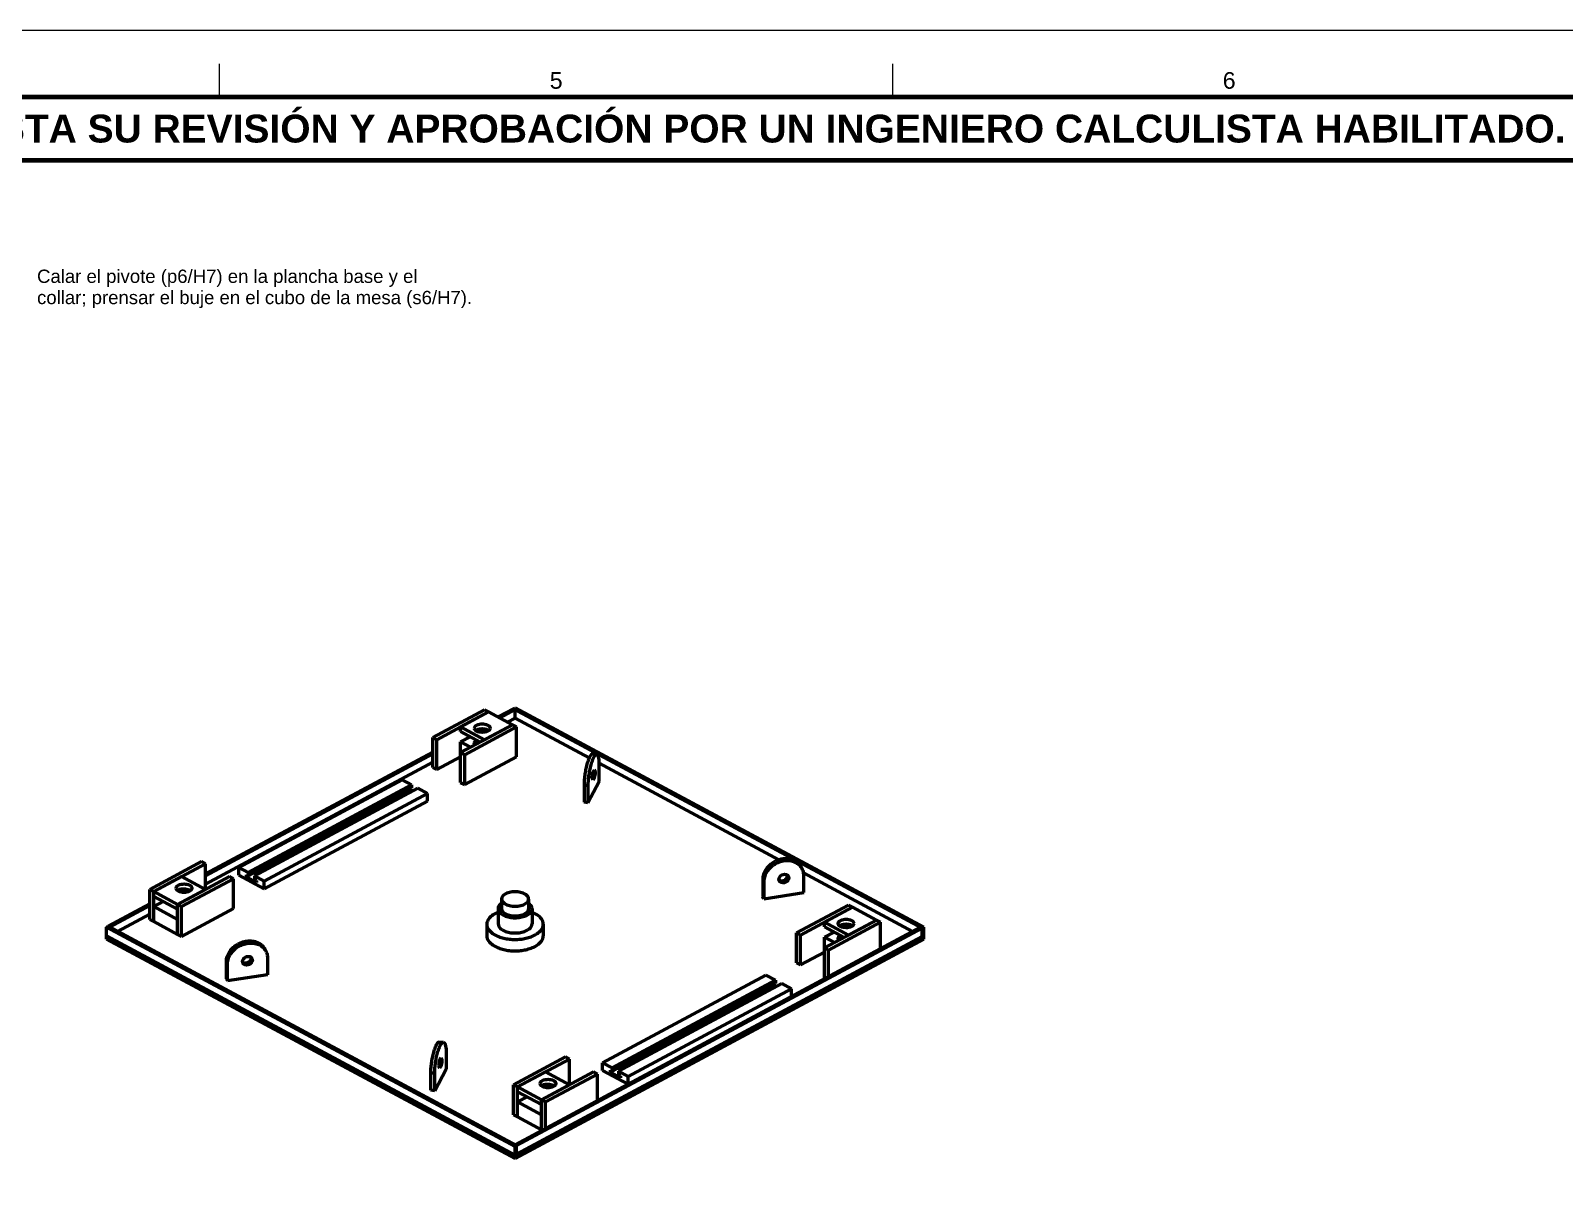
# Model space of a CAD drawing. Header units: millimetres. Extents: x 0 to 841, y 0 to 594.
# Drawn here: x 397 to 628, y 421.1 to 594 of the extents above; entities that cross this region are included whole.
import ezdxf
from ezdxf.enums import TextEntityAlignment as Align

# ---------------------------------------------------------------- set-up
doc = ezdxf.new("R2010")
doc.units = ezdxf.units.MM
for name, color, linetype, lineweight in [('FINA', 7, 'CONTINUOUS', 18), ('MARCO', 7, 'CONTINUOUS', 70), ('TXT', 7, 'CONTINUOUS', 25), ('VIS', 7, 'CONTINUOUS', 50)]:
    doc.layers.add(name, color=color, linetype=linetype, lineweight=lineweight)
doc.styles.add('STD', font='LiberationSans-Regular.ttf')
doc.styles.add('STDB', font='LiberationSans-Bold.ttf')

msp = doc.modelspace()

# ---------------------------------------------------------------- linework, layer by layer
at = {"layer": 'FINA'}
for p, q in [((425.5, 584), (425.5, 589)), ((526.88, 584), (526.88, 589))]:
    msp.add_line(p, q, dxfattribs=at)
msp.add_lwpolyline([(0, 0), (841, 0), (841, 594), (0, 594)], close=True, dxfattribs=at)
at = {"layer": 'MARCO'}
for points in [[(20, 10), (831, 10), (831, 584), (20, 584)], [(20, 574.5), (831, 574.5), (831, 584), (20, 584)]]:
    msp.add_lwpolyline(points, close=True, dxfattribs=at)
at = {"layer": 'VIS'}
for points in [[(465.41, 491.7), (457.6, 487.5)], [(466.01, 491.38), (458.2, 487.18)], [(466.01, 491.38), (461.8, 489.12)], [(465.41, 491.7), (466.01, 491.38)], [(466.01, 491.38), (469.62, 489.44)], [(467.44, 490.61), (469.76, 491.85)], [(467.68, 490.48), (470, 491.72)], [(468.88, 489.83), (470, 490.43)], [(469.76, 491.85), (470, 491.98)], [(469.76, 491.85), (531.31, 458.81)], [(469.76, 491.85), (470, 491.72)], [(470, 491.98), (531.55, 458.94)], [(470, 490.43), (470, 491.72)], [(470, 490.43), (481.17, 484.44)], [(457.6, 483), (457.6, 487.5)], [(457.6, 487.5), (458.2, 487.18)], [(469.62, 489.44), (461.8, 485.25)], [(461.8, 488.4), (461.8, 489.12)], [(461.8, 489.12), (465.41, 487.18)], [(461.8, 488.4), (464.74, 486.82)], [(463.25, 487.63), (461.8, 486.85)], [(470.22, 489.12), (462.41, 484.92)], [(463.86, 488.92), (463.92, 489.12), (464.06, 489.28), (464.24, 489.39), (464.43, 489.47), (464.63, 489.52), (464.84, 489.55), (465.05, 489.56), (465.26, 489.55), (465.47, 489.52), (465.67, 489.47), (465.86, 489.39), (466.04, 489.28), (466.18, 489.12), (466.24, 488.92)], [(464.21, 488.47), (464.12, 488.52), (464.04, 488.58), (463.97, 488.65), (463.91, 488.73), (463.87, 488.83), (463.86, 488.92)], [(464.07, 488.57), (464.24, 488.68), (464.43, 488.75), (464.64, 488.81), (464.84, 488.84), (465.05, 488.85), (465.26, 488.84), (465.46, 488.81), (465.67, 488.75), (465.86, 488.68), (466.04, 488.57)], [(466.24, 488.92), (466.18, 488.72), (466.04, 488.57), (465.86, 488.45), (465.66, 488.38), (465.45, 488.32), (465.24, 488.29), (465.03, 488.28), (464.82, 488.3), (464.61, 488.33), (464.4, 488.39), (464.21, 488.47)], [(465.45, 488.81), (464.57, 488.34)], [(469.62, 489.44), (465.41, 487.18)], [(469.62, 489.44), (470.22, 489.12)], [(470.22, 484.61), (470.22, 489.12)], [(423.38, 466.95), (457.6, 485.32)], [(458.2, 482.68), (458.2, 487.18)], [(461.8, 485.25), (461.8, 486.85)], [(461.8, 486.85), (463.3, 486.05)], [(461.8, 480.74), (461.8, 485.25)], [(461.8, 485.25), (462.41, 484.92)], [(463.86, 486.66), (463.87, 486.76), (463.91, 486.85), (463.97, 486.93), (464.04, 487), (464.12, 487.06), (464.21, 487.11)], [(463.96, 486.4), (463.93, 486.44), (463.91, 486.48), (463.89, 486.52), (463.87, 486.57), (463.86, 486.61), (463.86, 486.66)], [(423.38, 466.69), (457.6, 485.07)], [(423.38, 465.4), (457.6, 483.77)], [(457.6, 483), (458.2, 482.68)], [(461.8, 484.61), (458.2, 482.68)], [(462.41, 480.42), (462.41, 484.92)], [(470.22, 484.61), (462.41, 480.42)], [(481.72, 485.05), (481.53, 484.98), (481.39, 484.83), (481.27, 484.65), (481.18, 484.46), (481.09, 484.27), (481.02, 484.07), (480.95, 483.87), (480.88, 483.67), (480.82, 483.47), (480.77, 483.26), (480.72, 483.06), (480.67, 482.85), (480.63, 482.65), (480.59, 482.44), (480.56, 482.23), (480.52, 482.02), (480.49, 481.82), (480.47, 481.61), (480.44, 481.4), (480.42, 481.19), (480.41, 480.98), (480.4, 480.77), (480.39, 480.56), (480.39, 480.34)], [(482.31, 484.96), (482.12, 484.89), (481.97, 484.74), (481.86, 484.56), (481.77, 484.37), (481.68, 484.18), (481.6, 483.98), (481.54, 483.78), (481.47, 483.58), (481.41, 483.38), (481.36, 483.17), (481.31, 482.97), (481.26, 482.76), (481.22, 482.56), (481.18, 482.35), (481.14, 482.14), (481.11, 481.93), (481.08, 481.73), (481.05, 481.52), (481.03, 481.31), (481.01, 481.1), (481, 480.89), (480.98, 480.68), (480.98, 480.47), (480.97, 480.25)], [(482.31, 484.96), (481.72, 485.05)], [(482.69, 483.48), (482.69, 483.71), (482.68, 483.94), (482.66, 484.17), (482.62, 484.39), (482.57, 484.61), (482.48, 484.82), (482.31, 484.96)], [(482.69, 483.62), (509.75, 469.09)], [(482.69, 480.9), (482.69, 483.48)], [(428.37, 467.94), (452.97, 481.15)], [(452.97, 481.15), (454.41, 480.37)], [(461.8, 480.74), (462.41, 480.42)], [(480.97, 477.67), (482.69, 480.9)], [(481.62, 481.48), (481.66, 481.62), (481.69, 481.75), (481.72, 481.89), (481.73, 482.03), (481.75, 482.16), (481.75, 482.3)], [(481.72, 481.11), (481.63, 481.32), (481.63, 481.55), (481.64, 481.78), (481.68, 482.01), (481.73, 482.24), (481.81, 482.46), (481.95, 482.63)], [(482.04, 482.26), (482.04, 482.06), (482.01, 481.85), (481.97, 481.65), (481.92, 481.45), (481.85, 481.26), (481.72, 481.11)], [(481.95, 482.63), (482, 482.58), (482.02, 482.52), (482.03, 482.46), (482.04, 482.39), (482.04, 482.33), (482.04, 482.26)], [(429.81, 467.16), (454.41, 480.37)], [(429.81, 466.65), (454.41, 479.86)], [(430.77, 466.65), (455.37, 479.86)], [(432.22, 465.87), (456.82, 479.08)], [(454.14, 479.71), (454.63, 479.45)], [(454.41, 480.37), (454.41, 479.86)], [(455.37, 479.86), (456.82, 479.08)], [(456.82, 477.93), (456.82, 479.08)], [(480.97, 480.25), (480.39, 480.34)], [(480.39, 480.34), (480.39, 477.76)], [(480.97, 480.25), (480.97, 477.67)], [(432.22, 464.73), (456.82, 477.93)], [(480.97, 477.67), (480.39, 477.76)], [(513.07, 468.05), (512.96, 468.23), (512.84, 468.4), (512.7, 468.55), (512.54, 468.69), (512.38, 468.81), (512.2, 468.92), (512.02, 469.02), (511.83, 469.09), (511.63, 469.16), (511.43, 469.2), (511.22, 469.24), (511.02, 469.26), (510.81, 469.26), (510.6, 469.25), (510.4, 469.23), (510.19, 469.2), (509.99, 469.16), (509.79, 469.1), (509.59, 469.04), (509.4, 468.96), (509.21, 468.87), (509.03, 468.78), (508.85, 468.67), (508.68, 468.55), (508.51, 468.43), (508.36, 468.29), (508.21, 468.15), (508.06, 468), (507.93, 467.84), (507.81, 467.67), (507.7, 467.5), (507.6, 467.32), (507.51, 467.13), (507.44, 466.94), (507.38, 466.74), (507.33, 466.53), (507.31, 466.33), (507.3, 466.12)], [(513.24, 467.74), (513.13, 467.91), (513.01, 468.08), (512.87, 468.23), (512.71, 468.37), (512.55, 468.5), (512.37, 468.61), (512.19, 468.7), (511.99, 468.78), (511.8, 468.84), (511.59, 468.89), (511.39, 468.92), (511.18, 468.94), (510.98, 468.95), (510.77, 468.94), (510.56, 468.92), (510.36, 468.89), (510.16, 468.84), (509.96, 468.79), (509.76, 468.72), (509.57, 468.64), (509.38, 468.56), (509.2, 468.46), (509.02, 468.35), (508.85, 468.24), (508.68, 468.11), (508.52, 467.98), (508.37, 467.83), (508.23, 467.68), (508.1, 467.52), (507.98, 467.36), (507.87, 467.18), (507.77, 467), (507.68, 466.81), (507.61, 466.62), (507.55, 466.42), (507.5, 466.22), (507.48, 466.01), (507.47, 465.81)], [(414.97, 464.62), (422.78, 468.81)], [(415.57, 464.29), (423.38, 468.49)], [(423.38, 468.49), (422.78, 468.81)], [(423.38, 464.62), (423.38, 468.49)], [(428.37, 466.79), (428.37, 467.94)], [(428.37, 467.94), (429.81, 467.16)], [(428.37, 466.79), (432.22, 464.73)], [(429.52, 466.8), (429.52, 466.52)], [(429.52, 466.8), (429.81, 466.65)], [(429.52, 466.52), (429.79, 466.66)], [(429.81, 467.16), (429.81, 466.65)], [(430.77, 466.65), (432.22, 465.87)], [(430.77, 466.65), (430.77, 466.13)], [(509.8, 465.91), (509.74, 466.12), (509.77, 466.33), (509.86, 466.53), (510, 466.69), (510.18, 466.82), (510.39, 466.89), (510.6, 466.92), (510.82, 466.89), (511.01, 466.79), (511.15, 466.63)], [(509.74, 466.08), (509.93, 465.97), (510.14, 465.93), (510.36, 465.95), (510.56, 466.02), (510.75, 466.14), (510.9, 466.29), (511, 466.48), (511.04, 466.7)], [(511.04, 466.7), (511.04, 466.71), (511.04, 466.72), (511.04, 466.73), (511.04, 466.74), (511.04, 466.76), (511.04, 466.77)], [(511.13, 466.54), (511.12, 466.57), (511.12, 466.59), (511.12, 466.62), (511.11, 466.65), (511.11, 466.68), (511.1, 466.7)], [(511.15, 466.63), (511.17, 466.59), (511.18, 466.55), (511.19, 466.51), (511.2, 466.47), (511.21, 466.42), (511.21, 466.38)], [(513.24, 467.74), (513.07, 468.05)], [(513.48, 466.73), (513.47, 466.9), (513.45, 467.08), (513.42, 467.25), (513.37, 467.42), (513.31, 467.58), (513.24, 467.74)], [(513.45, 467.11), (529.86, 458.29)], [(513.48, 464.15), (513.48, 466.73)], [(415.57, 464.29), (414.97, 464.62)], [(414.97, 460.11), (414.97, 464.62)], [(415.57, 464.29), (419.77, 466.55)], [(418.94, 464.81), (419.01, 465.01), (419.15, 465.17), (419.33, 465.28), (419.53, 465.36), (419.73, 465.41), (419.94, 465.44), (420.15, 465.45), (420.37, 465.44), (420.58, 465.4), (420.78, 465.35), (420.98, 465.26)], [(421.32, 464.81), (421.27, 464.61), (421.13, 464.46), (420.95, 464.34), (420.75, 464.26), (420.55, 464.21), (420.34, 464.18), (420.13, 464.17), (419.93, 464.18), (419.72, 464.21), (419.51, 464.26), (419.32, 464.34), (419.14, 464.46), (419, 464.61), (418.94, 464.81)], [(419.15, 464.45), (419.33, 464.56), (419.53, 464.64), (419.73, 464.69), (419.94, 464.72), (420.16, 464.73), (420.37, 464.72), (420.58, 464.68), (420.78, 464.63), (420.98, 464.54)], [(419.17, 462.36), (426.99, 466.55)], [(419.17, 462.36), (423.38, 464.62)], [(423.38, 464.62), (419.77, 466.55)], [(419.77, 462.03), (427.59, 466.23)], [(420.98, 465.26), (421.06, 465.21), (421.14, 465.15), (421.21, 465.08), (421.27, 465), (421.31, 464.91), (421.32, 464.81)], [(420.98, 464.54), (421, 464.53), (421.03, 464.52), (421.05, 464.5), (421.07, 464.48), (421.1, 464.47), (421.12, 464.45)], [(427.59, 466.23), (426.99, 466.55)], [(427.59, 461.73), (427.59, 466.23)], [(429.52, 466.52), (431.06, 465.69)], [(430.77, 466.13), (431.06, 465.98)], [(431.06, 465.98), (431.06, 465.69)], [(432.22, 464.73), (432.22, 465.87)], [(507.47, 465.81), (507.3, 466.12)], [(507.3, 466.12), (507.3, 463.54)], [(507.47, 465.81), (507.47, 463.22)], [(509.76, 465.99), (509.92, 465.86), (510.11, 465.79), (510.31, 465.77), (510.51, 465.81), (510.7, 465.89), (510.86, 466), (511, 466.16), (511.09, 466.34), (511.13, 466.54)], [(511.21, 466.38), (511.17, 466.17), (511.07, 465.98), (510.93, 465.83), (510.75, 465.71), (510.55, 465.64), (510.33, 465.61), (510.12, 465.65), (509.94, 465.75), (509.8, 465.91)], [(408.69, 459.07), (414.97, 462.44)], [(408.93, 458.94), (414.97, 462.18)], [(415.57, 459.79), (415.57, 464.29)], [(419.17, 462.36), (415.57, 464.29)], [(415.57, 463.58), (415.57, 464.29)], [(419.17, 461.64), (415.57, 463.58)], [(415.57, 462.03), (417.01, 462.8)], [(419.17, 460.09), (415.57, 462.03)], [(415.57, 459.79), (415.57, 462.03)], [(419.77, 462.03), (419.17, 462.36)], [(419.17, 457.85), (419.17, 462.36)], [(419.17, 461.64), (419.17, 462.36)], [(419.66, 464.22), (419.77, 464.29)], [(419.98, 464.18), (419.77, 464.29)], [(419.77, 457.53), (419.77, 462.03)], [(467.96, 462.54), (467.83, 462.44), (467.71, 462.32), (467.6, 462.19), (467.52, 462.05), (467.47, 461.89), (467.45, 461.72)], [(472.04, 463.18), (472, 463.39), (471.91, 463.57), (471.77, 463.73), (471.6, 463.86), (471.42, 463.97), (471.23, 464.06), (471.03, 464.13), (470.83, 464.18), (470.63, 464.23), (470.42, 464.26), (470.21, 464.27), (470, 464.28), (469.79, 464.27), (469.58, 464.26), (469.37, 464.23), (469.17, 464.18), (468.97, 464.13), (468.77, 464.06), (468.58, 463.97), (468.4, 463.86), (468.23, 463.73), (468.09, 463.57), (468, 463.39), (467.96, 463.18)], [(467.96, 463.18), (468, 462.98), (468.1, 462.79), (468.24, 462.63), (468.4, 462.5), (468.58, 462.4), (468.77, 462.31), (468.97, 462.24), (469.18, 462.18), (469.38, 462.14), (469.59, 462.11), (469.8, 462.09), (470.01, 462.09), (470.23, 462.1), (470.44, 462.11), (470.64, 462.14), (470.85, 462.19), (471.05, 462.25), (471.25, 462.32), (471.44, 462.41)], [(467.96, 463.18), (467.96, 461.72)], [(471.44, 462.41), (471.59, 462.5), (471.73, 462.6), (471.85, 462.72), (471.95, 462.86), (472.02, 463.02), (472.04, 463.18)], [(472.04, 463.18), (472.04, 461.72)], [(472.55, 461.72), (472.53, 461.89), (472.48, 462.05), (472.4, 462.19), (472.29, 462.32), (472.17, 462.44), (472.04, 462.54)], [(507.47, 463.22), (507.3, 463.54)], [(507.47, 463.22), (513.48, 464.15)], [(520.23, 462.27), (512.41, 458.07)], [(520.23, 462.27), (520.83, 461.95)], [(410.14, 458.29), (414.97, 460.89)], [(415.57, 459.79), (414.97, 460.11)], [(419.17, 457.85), (415.57, 459.79)], [(419.17, 457.85), (419.17, 460.09)], [(419.77, 457.53), (427.59, 461.73)], [(467.45, 461.19), (467.25, 461.11), (467.05, 461.01), (466.86, 460.9), (466.67, 460.79), (466.49, 460.66), (466.33, 460.52), (466.17, 460.36), (466.03, 460.19), (465.92, 460), (465.83, 459.8), (465.77, 459.59), (465.75, 459.37)], [(467.45, 461.72), (467.48, 461.51), (467.56, 461.32), (467.68, 461.15), (467.83, 461), (467.99, 460.88), (468.17, 460.77), (468.36, 460.67), (468.55, 460.59), (468.75, 460.53), (468.95, 460.47), (469.15, 460.43), (469.36, 460.4), (469.57, 460.37), (469.78, 460.36), (469.98, 460.35), (470.19, 460.36), (470.4, 460.37), (470.61, 460.39), (470.82, 460.42), (471.02, 460.47), (471.22, 460.52), (471.42, 460.58), (471.62, 460.66), (471.8, 460.75)], [(467.45, 461.72), (467.45, 459.43)], [(467.96, 461.72), (468, 461.51), (468.1, 461.33), (468.24, 461.17), (468.4, 461.04), (468.58, 460.93), (468.77, 460.85), (468.97, 460.77), (469.18, 460.72), (469.38, 460.68), (469.59, 460.65), (469.8, 460.63), (470.01, 460.63), (470.23, 460.63), (470.44, 460.65), (470.64, 460.68), (470.85, 460.73), (471.05, 460.78), (471.25, 460.86), (471.44, 460.95)], [(471.44, 460.95), (471.59, 461.03), (471.73, 461.14), (471.85, 461.26), (471.95, 461.4), (472.02, 461.55), (472.04, 461.72)], [(471.8, 460.75), (471.99, 460.86), (472.16, 460.99), (472.31, 461.14), (472.43, 461.31), (472.52, 461.51), (472.55, 461.72)], [(472.55, 461.72), (472.55, 459.43)], [(474.25, 459.37), (474.23, 459.59), (474.17, 459.8), (474.08, 460), (473.97, 460.19), (473.83, 460.36), (473.67, 460.52), (473.51, 460.66), (473.33, 460.79), (473.14, 460.9), (472.95, 461.01), (472.75, 461.11), (472.55, 461.19)], [(520.83, 461.95), (513.01, 457.75)], [(520.83, 461.95), (516.62, 459.69)], [(524.43, 460.01), (516.62, 455.82)], [(518.68, 459.49), (518.73, 459.69), (518.87, 459.85), (519.05, 459.96), (519.25, 460.04), (519.45, 460.09), (519.66, 460.12), (519.87, 460.13), (520.07, 460.12), (520.28, 460.09), (520.49, 460.04), (520.68, 459.96), (520.86, 459.85), (521, 459.69), (521.06, 459.49)], [(524.43, 460.01), (520.23, 457.75)], [(520.83, 461.95), (524.43, 460.01)], [(524.43, 460.01), (525.03, 459.69)], [(408.45, 458.94), (408.69, 459.07)], [(408.45, 457.65), (408.45, 458.94)], [(408.45, 458.94), (470, 425.89)], [(408.45, 457.13), (408.45, 457.65)], [(408.45, 457.65), (470, 424.6)], [(408.45, 457.65), (470, 424.6)], [(408.69, 459.07), (470.24, 426.02)], [(408.69, 459.07), (408.93, 458.94)], [(419.77, 457.53), (419.17, 457.85)], [(465.75, 459.37), (465.77, 459.16), (465.82, 458.96), (465.9, 458.77), (466.01, 458.59), (466.13, 458.42), (466.28, 458.27), (466.43, 458.13), (466.6, 458), (466.77, 457.89), (466.95, 457.78), (467.14, 457.68), (467.33, 457.6), (467.52, 457.52), (467.72, 457.44), (467.91, 457.38), (468.12, 457.32), (468.32, 457.27), (468.52, 457.23), (468.73, 457.19), (468.93, 457.16), (469.14, 457.13), (469.35, 457.11), (469.56, 457.1), (469.77, 457.09), (469.97, 457.09), (470.18, 457.09), (470.39, 457.1), (470.6, 457.11), (470.81, 457.13), (471.02, 457.15), (471.22, 457.18), (471.43, 457.22), (471.63, 457.26), (471.84, 457.31), (472.04, 457.37), (472.24, 457.43), (472.43, 457.5), (472.63, 457.58), (472.82, 457.66), (473.01, 457.76)], [(465.75, 459.37), (465.75, 457.65)], [(465.75, 457.65), (465.77, 457.44), (465.82, 457.24), (465.9, 457.05), (466.01, 456.87), (466.13, 456.7), (466.28, 456.55), (466.43, 456.41), (466.6, 456.28), (466.77, 456.16), (466.95, 456.06), (467.14, 455.96), (467.33, 455.87), (467.52, 455.8), (467.72, 455.72), (467.91, 455.66), (468.12, 455.6), (468.32, 455.55), (468.52, 455.51), (468.73, 455.47), (468.93, 455.44), (469.14, 455.41), (469.35, 455.39), (469.56, 455.38), (469.77, 455.37), (469.97, 455.37), (470.18, 455.37), (470.39, 455.38), (470.6, 455.39), (470.81, 455.41), (471.02, 455.43), (471.22, 455.46), (471.43, 455.5), (471.63, 455.54), (471.84, 455.59), (472.04, 455.65), (472.24, 455.71), (472.43, 455.78), (472.63, 455.85), (472.82, 455.94), (473.01, 456.03)], [(467.45, 459.43), (467.48, 459.22), (467.56, 459.03), (467.68, 458.86), (467.83, 458.71), (467.99, 458.58), (468.17, 458.47), (468.36, 458.38), (468.55, 458.3), (468.75, 458.23), (468.95, 458.18), (469.15, 458.13), (469.36, 458.1), (469.57, 458.08), (469.78, 458.06), (469.98, 458.06), (470.19, 458.06), (470.4, 458.07), (470.61, 458.1), (470.82, 458.13), (471.02, 458.17), (471.22, 458.22), (471.42, 458.29), (471.62, 458.37), (471.8, 458.46)], [(470, 426.15), (531.07, 458.94)], [(470, 424.6), (531.55, 457.65)], [(470.24, 426.02), (531.31, 458.81)], [(470.24, 424.73), (531.31, 457.52)], [(471.8, 458.46), (471.99, 458.57), (472.16, 458.7), (472.31, 458.85), (472.43, 459.02), (472.52, 459.22), (472.55, 459.43)], [(473.01, 457.76), (473.19, 457.86), (473.37, 457.98), (473.54, 458.11), (473.7, 458.25), (473.85, 458.4), (473.98, 458.57), (474.09, 458.75), (474.18, 458.95), (474.23, 459.16), (474.25, 459.37)], [(473.01, 456.03), (473.19, 456.14), (473.37, 456.26), (473.54, 456.39), (473.7, 456.53), (473.85, 456.68), (473.98, 456.85), (474.09, 457.03), (474.18, 457.23), (474.23, 457.44), (474.25, 457.65)], [(474.25, 459.37), (474.25, 457.65)], [(512.41, 453.57), (512.41, 458.07)], [(512.41, 458.07), (513.01, 457.75)], [(513.01, 453.25), (513.01, 457.75)], [(516.62, 458.97), (516.62, 459.69)], [(516.62, 459.69), (520.23, 457.75)], [(516.62, 458.97), (519.56, 457.39)], [(518.06, 458.2), (516.62, 457.42)], [(516.62, 455.82), (516.62, 457.42)], [(516.62, 457.42), (518.12, 456.62)], [(525.03, 459.69), (517.22, 455.49)], [(519.02, 459.04), (518.94, 459.09), (518.86, 459.15), (518.79, 459.22), (518.73, 459.3), (518.69, 459.4), (518.68, 459.49)], [(518.68, 457.23), (518.69, 457.33), (518.73, 457.42), (518.79, 457.5), (518.86, 457.57), (518.94, 457.63), (519.02, 457.68)], [(518.88, 459.14), (519.06, 459.25), (519.25, 459.32), (519.45, 459.38), (519.66, 459.41), (519.87, 459.42), (520.07, 459.41), (520.28, 459.38), (520.48, 459.32), (520.67, 459.25), (520.85, 459.14)], [(521.06, 459.49), (520.99, 459.29), (520.85, 459.14), (520.67, 459.02), (520.47, 458.95), (520.27, 458.89), (520.06, 458.86), (519.85, 458.86), (519.63, 458.87), (519.42, 458.9), (519.22, 458.96), (519.02, 459.04)], [(520.27, 459.38), (519.39, 458.91)], [(525.03, 455.7), (525.03, 459.69)], [(531.07, 458.94), (531.31, 458.81)], [(531.31, 458.81), (531.55, 458.94)], [(531.31, 457.52), (531.31, 458.81)], [(531.31, 457.52), (531.31, 458.81)], [(531.31, 457.52), (531.55, 457.65)], [(531.55, 457.65), (531.55, 458.94)], [(531.55, 457.13), (531.55, 457.65)], [(408.45, 457.13), (470, 424.09)], [(426.52, 453.73), (426.53, 453.94), (426.55, 454.14), (426.6, 454.35), (426.66, 454.54), (426.73, 454.74), (426.82, 454.93), (426.92, 455.11), (427.03, 455.28), (427.15, 455.45), (427.28, 455.61), (427.43, 455.76), (427.58, 455.9), (427.73, 456.04), (427.9, 456.16), (428.07, 456.28), (428.25, 456.38), (428.43, 456.48), (428.62, 456.57), (428.81, 456.65), (429.01, 456.71), (429.21, 456.77), (429.41, 456.81), (429.62, 456.84), (429.82, 456.86), (430.03, 456.87), (430.24, 456.86), (430.44, 456.85), (430.65, 456.81), (430.85, 456.76), (431.05, 456.7), (431.24, 456.62), (431.42, 456.53), (431.6, 456.42), (431.76, 456.3), (431.92, 456.16), (432.06, 456.01), (432.18, 455.84), (432.29, 455.66)], [(426.69, 453.41), (426.7, 453.62), (426.72, 453.83), (426.77, 454.03), (426.83, 454.23), (426.9, 454.42), (426.99, 454.61), (427.09, 454.79), (427.2, 454.97), (427.32, 455.13), (427.45, 455.29), (427.59, 455.44), (427.74, 455.59), (427.9, 455.72), (428.07, 455.85), (428.24, 455.96), (428.42, 456.07), (428.6, 456.17), (428.79, 456.25), (428.98, 456.33), (429.18, 456.4), (429.38, 456.45), (429.58, 456.5), (429.78, 456.53), (429.99, 456.55), (430.2, 456.55), (430.4, 456.55), (430.61, 456.53), (430.81, 456.5), (431.02, 456.45), (431.21, 456.39), (431.41, 456.31), (431.59, 456.21), (431.77, 456.11), (431.93, 455.98), (432.09, 455.84), (432.23, 455.69), (432.35, 455.52), (432.46, 455.35)], [(432.29, 455.66), (432.46, 455.35)], [(432.46, 455.35), (432.53, 455.19), (432.59, 455.02), (432.64, 454.86), (432.67, 454.69), (432.7, 454.51), (432.7, 454.34)], [(470, 424.09), (531.55, 457.13)], [(516.62, 455.18), (513.01, 453.25)], [(516.62, 451.31), (516.62, 455.82)], [(516.62, 455.82), (517.22, 455.49)], [(517.22, 451.51), (517.22, 455.49)], [(518.77, 456.97), (518.75, 457.01), (518.72, 457.05), (518.7, 457.09), (518.69, 457.14), (518.68, 457.18), (518.68, 457.23)], [(426.52, 451.15), (426.52, 453.73)], [(426.69, 453.41), (426.52, 453.73)], [(426.69, 450.83), (426.69, 453.41)], [(428.96, 453.76), (429, 453.97), (429.1, 454.16), (429.24, 454.32), (429.42, 454.43), (429.62, 454.51), (429.83, 454.53), (430.04, 454.5), (430.23, 454.4), (430.37, 454.24)], [(428.96, 453.69), (429.16, 453.58), (429.38, 453.54), (429.61, 453.56), (429.82, 453.64), (430, 453.77), (430.15, 453.95), (430.24, 454.15), (430.26, 454.38)], [(429.02, 453.52), (429, 453.55), (428.99, 453.59), (428.97, 453.64), (428.97, 453.68), (428.96, 453.72), (428.96, 453.76)], [(430.32, 454.31), (430.34, 454.09), (430.28, 453.88), (430.16, 453.69), (430, 453.54), (429.8, 453.44), (429.59, 453.38), (429.36, 453.39), (429.15, 453.46), (428.98, 453.6)], [(430.37, 454.24), (430.43, 454.03), (430.4, 453.81), (430.31, 453.62), (430.16, 453.45), (429.99, 453.33), (429.78, 453.25), (429.57, 453.22), (429.35, 453.25), (429.16, 453.35), (429.02, 453.52)], [(432.7, 454.34), (432.7, 451.76)], [(512.41, 453.57), (513.01, 453.25)], [(426.69, 450.83), (426.52, 451.15)], [(432.7, 451.76), (426.69, 450.83)], [(483.18, 438.51), (507.78, 451.72)], [(484.63, 437.73), (509.23, 450.94)], [(507.78, 451.72), (509.23, 450.94)], [(509.23, 450.94), (509.23, 450.43)], [(516.62, 451.31), (516.74, 451.25)], [(484.63, 437.22), (509.23, 450.43)], [(485.59, 437.22), (510.19, 450.43)], [(487.03, 436.44), (511.63, 449.65)], [(508.96, 450.28), (509.44, 450.02)], [(510.19, 450.43), (511.63, 449.65)], [(511.63, 448.5), (511.63, 449.65)], [(457.31, 436.97), (457.31, 437.19), (457.32, 437.4), (457.33, 437.61), (457.34, 437.82), (457.36, 438.03), (457.39, 438.24), (457.41, 438.45), (457.44, 438.65), (457.48, 438.86), (457.51, 439.07), (457.55, 439.28), (457.59, 439.48), (457.64, 439.69), (457.69, 439.89), (457.74, 440.1), (457.8, 440.3), (457.87, 440.5), (457.94, 440.7), (458.01, 440.9), (458.1, 441.09), (458.19, 441.28), (458.31, 441.46), (458.45, 441.61), (458.64, 441.68)], [(457.89, 436.88), (457.9, 437.1), (457.9, 437.31), (457.92, 437.52), (457.93, 437.73), (457.95, 437.94), (457.97, 438.15), (458, 438.36), (458.03, 438.56), (458.06, 438.77), (458.1, 438.98), (458.14, 439.19), (458.18, 439.39), (458.23, 439.6), (458.28, 439.8), (458.33, 440.01), (458.39, 440.21), (458.46, 440.41), (458.52, 440.61), (458.6, 440.81), (458.69, 441), (458.78, 441.19), (458.89, 441.37), (459.04, 441.52), (459.23, 441.59)], [(458.64, 441.68), (459.23, 441.59)], [(459.23, 441.59), (459.4, 441.45), (459.49, 441.24), (459.54, 441.02), (459.58, 440.8), (459.6, 440.57), (459.61, 440.34), (459.61, 440.11)], [(458.54, 438.1), (458.55, 438.31), (458.58, 438.52), (458.61, 438.72), (458.67, 438.92), (458.74, 439.11), (458.87, 439.26)], [(458.67, 438.93), (458.67, 438.79), (458.65, 438.66), (458.64, 438.52), (458.61, 438.38), (458.58, 438.24), (458.54, 438.11)], [(458.87, 439.26), (458.96, 439.05), (458.96, 438.82), (458.95, 438.59), (458.91, 438.36), (458.86, 438.13), (458.78, 437.91), (458.64, 437.74)], [(459.61, 440.11), (459.61, 437.53)], [(469.78, 435.19), (477.59, 439.38)], [(470.38, 434.86), (478.2, 439.06)], [(478.2, 439.06), (477.59, 439.38)], [(478.2, 435.19), (478.2, 439.06)], [(457.31, 434.39), (457.31, 436.97)], [(457.89, 436.88), (457.31, 436.97)], [(459.61, 437.53), (457.89, 434.3)], [(457.89, 434.3), (457.89, 436.88)], [(458.64, 437.74), (458.59, 437.78), (458.57, 437.85), (458.56, 437.91), (458.55, 437.97), (458.55, 438.04), (458.54, 438.1)], [(470.38, 434.86), (474.59, 437.12)], [(473.99, 432.93), (481.8, 437.12)], [(478.2, 435.19), (474.59, 437.12)], [(474.59, 432.6), (482.4, 436.8)], [(482.4, 436.8), (481.8, 437.12)], [(482.4, 432.81), (482.4, 436.8)], [(483.18, 437.36), (483.18, 438.51)], [(483.18, 438.51), (484.63, 437.73)], [(483.18, 437.36), (487.03, 435.3)], [(484.34, 437.37), (484.34, 437.09)], [(484.34, 437.37), (484.63, 437.22)], [(484.34, 437.09), (484.6, 437.23)], [(484.34, 437.09), (485.88, 436.26)], [(484.63, 437.73), (484.63, 437.22)], [(485.59, 437.22), (487.03, 436.44)], [(485.59, 437.22), (485.59, 436.7)], [(485.59, 436.7), (485.88, 436.55)], [(457.89, 434.3), (457.31, 434.39)], [(470.38, 434.86), (469.78, 435.19)], [(469.78, 430.68), (469.78, 435.19)], [(470.38, 430.36), (470.38, 434.86)], [(473.99, 432.93), (470.38, 434.86)], [(470.38, 434.15), (470.38, 434.86)], [(473.76, 435.38), (473.82, 435.58), (473.96, 435.74), (474.14, 435.85), (474.34, 435.93), (474.55, 435.98), (474.76, 436.01), (474.97, 436.02), (475.18, 436.01), (475.39, 435.97), (475.6, 435.92), (475.79, 435.83)], [(476.14, 435.38), (476.08, 435.18), (475.94, 435.03), (475.76, 434.91), (475.57, 434.83), (475.37, 434.78), (475.16, 434.75), (474.95, 434.74), (474.74, 434.75), (474.53, 434.78), (474.33, 434.83), (474.14, 434.91), (473.96, 435.03), (473.82, 435.18), (473.76, 435.38)], [(473.96, 435.02), (474.14, 435.13), (474.34, 435.21), (474.55, 435.26), (474.76, 435.29), (474.97, 435.3), (475.18, 435.29), (475.39, 435.25), (475.6, 435.2), (475.79, 435.11)], [(473.99, 432.93), (478.2, 435.19)], [(474.47, 434.79), (474.59, 434.86)], [(474.79, 434.75), (474.59, 434.86)], [(475.79, 435.83), (475.88, 435.78), (475.96, 435.72), (476.03, 435.65), (476.09, 435.57), (476.13, 435.48), (476.14, 435.38)], [(475.79, 435.11), (475.82, 435.1), (475.84, 435.09), (475.86, 435.07), (475.89, 435.05), (475.91, 435.04), (475.93, 435.02)], [(485.88, 436.55), (485.88, 436.26)], [(487.03, 435.3), (487.03, 436.44)], [(473.99, 432.21), (470.38, 434.15)], [(470.38, 432.6), (471.82, 433.37)], [(473.99, 430.66), (470.38, 432.6)], [(470.38, 430.36), (470.38, 432.6)], [(474.59, 432.6), (473.99, 432.93)], [(473.99, 428.42), (473.99, 432.93)], [(473.99, 432.21), (473.99, 432.93)], [(474.59, 428.62), (474.59, 432.6)], [(470.38, 430.36), (469.78, 430.68)], [(473.99, 428.42), (470.38, 430.36)], [(473.99, 428.42), (473.99, 430.66)], [(474.11, 428.36), (473.99, 428.42)], [(470, 426.15), (470.24, 426.02)], [(470, 425.89), (470.24, 426.02)], [(470, 424.6), (470, 425.89)], [(470.24, 424.73), (470.24, 426.02)], [(470.24, 424.73), (470.24, 426.02)], [(470, 424.6), (470.24, 424.73)], [(470, 424.09), (470, 424.6)]]:
    msp.add_lwpolyline(points, dxfattribs=at)

# ---------------------------------------------------------------- texts
at = {"layer": 'TXT'}
for s, height, style, p in [('5', 2.5, 'STD', (476.19, 586.5)), ('6', 2.5, 'STD', (577.56, 586.5)), ('ESTOS PLANOS NO SON VÁLIDOS PARA FABRICACIÓN HASTA SU REVISIÓN Y APROBACIÓN POR UN INGENIERO CALCULISTA HABILITADO.', 4.2, 'STDB', (425.5, 579.25))]:
    msp.add_text(s, height=height, dxfattribs=dict(at, style=style)).set_placement(p, align=Align.MIDDLE_CENTER)
at = {"layer": 'TXT', "style": 'STD'}
for s, p in [('Calar el pivote (p6/H7) en la plancha base y el', (398, 558)), ('collar; prensar el buje en el cubo de la mesa (s6/H7).', (398, 554.8))]:
    msp.add_text(s, height=2, dxfattribs=at).set_placement(p, align=Align.TOP_LEFT)

doc.saveas('drawing.dxf')
